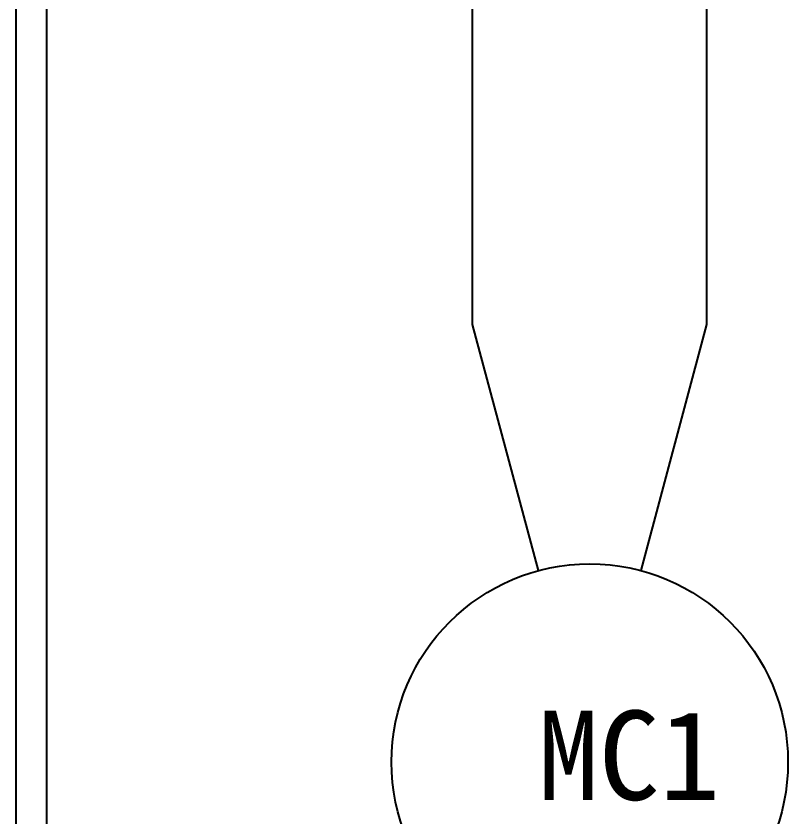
# Model space of a CAD drawing. Extents: x 10 to 297, y 3 to 207.
# Drawn here: x 10 to 41.16, y 33.83 to 66.14 of the extents above; entities that cross this region are included whole.
import ezdxf

# ---------------------------------------------------------------- set-up
doc = ezdxf.new("R2010")
doc.units = 0
doc.layers.get('0').update_dxf_attribs({"linetype": 'CONTINUOUS'})
doc.layers.add('圖框層', color=7, linetype='CONTINUOUS')
doc.layers.add('標尺寸層', color=3, linetype='CONTINUOUS')
doc.styles.add('STSL', font='kaiu.ttf')

msp = doc.modelspace()

# ---------------------------------------------------------------- linework, layer by layer
at = {"color": 7}
msp.add_circle((33.162, 36.039), 8, dxfattribs=at)
at = {"layer": '圖框層', "color": 7}
for p, q in [((10, 3), (10, 206.969)), ((11.25, 4.25), (11.25, 205.719))]:
    msp.add_line(p, q, dxfattribs=at)
at = {"layer": '標尺寸層', "color": 7}
for p, q in [((37.892, 53.692), (37.892, 126.888)), ((28.432, 53.692), (28.432, 116.888)), ((31.091, 43.766), (28.432, 53.692)), ((35.232, 43.766), (37.892, 53.692))]:
    msp.add_line(p, q, dxfattribs=at)

# ---------------------------------------------------------------- texts
at = {"layer": '圖框層', "color": 7, "style": 'STSL'}
msp.add_text('MC1', height=3.6, dxfattribs=at).set_placement((31.077, 34.516))

doc.saveas('drawing.dxf')
